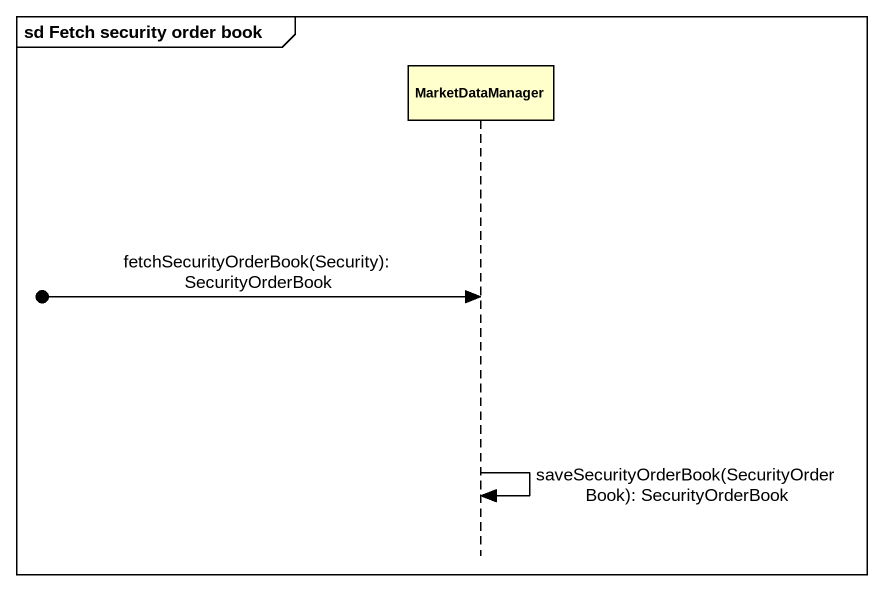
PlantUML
@startuml
mainframe sd Fetch security order book
hide footbox
participant MarketDataManager

[o-> MarketDataManager : fetchSecurityOrderBook(Security): SecurityOrderBook
MarketDataManager -> MarketDataManager : saveSecurityOrderBook(SecurityOrderBook): SecurityOrderBook
@enduml
